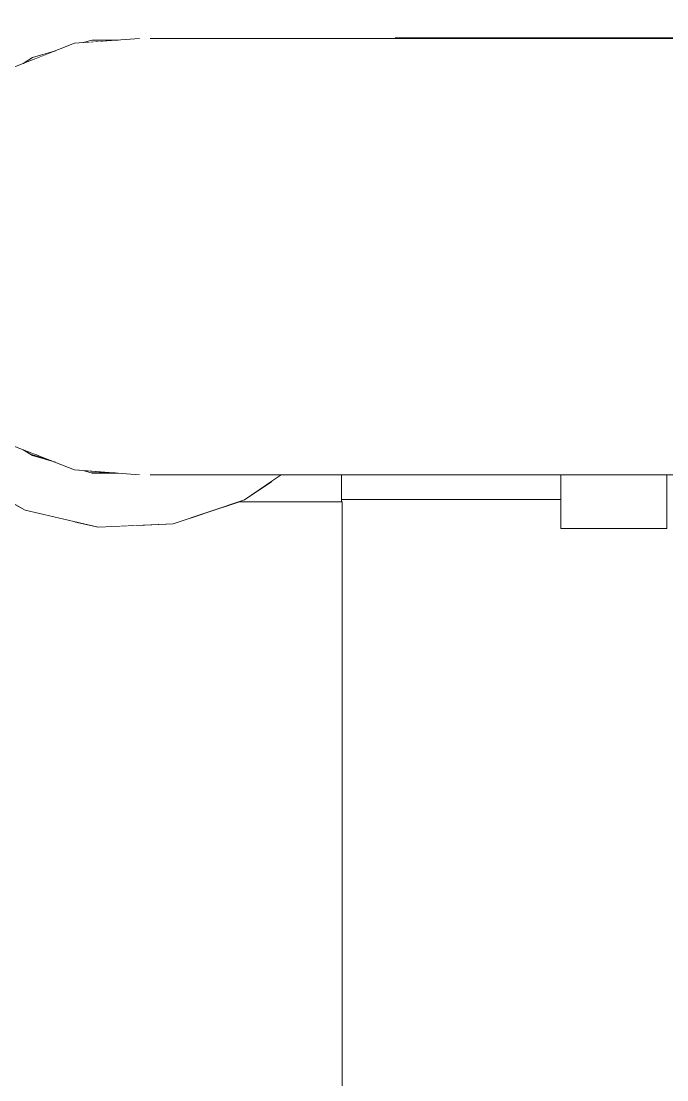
# Model space of a CAD drawing. Header units: millimetres. Extents: x -48147 to 1414029, y -496296 to 18123.
# Drawn here: x 1377541.9 to 1377590.6, y -490298.8 to -490219 of the extents above; entities that cross this region are included whole.
import ezdxf

# ---------------------------------------------------------------- set-up
doc = ezdxf.new("R2010")
doc.units = ezdxf.units.MM
doc.header["$MEASUREMENT"] = 0
doc.linetypes.add('Wipeout_Contour', pattern=[1000, 0, -1000])
doc.layers.add('New_A-35-M_FFE_Sanitary', color=7, linetype='Continuous')
doc.layers.add('New_A-35-M_FFE_Sanitary_Pen_No__64', color=7, linetype='Continuous', lineweight=20, true_color=0x606060)

# ---------------------------------------------------------------- blocks, each defined once
blk = doc.blocks.new('Section Elem_193_2', base_point=(1372878.996, -490836.732))
at = {"color": 254, "linetype": 'Wipeout_Contour', "lineweight": 0, "ltscale": 4386522.93181996}
blk.add_wipeout([(1377546.558, -490220.597), (1377549.185, -490220.4), (1377547.229, -490220.4)], dxfattribs=at).dxf.layer = 'New_A-35-M_FFE_Sanitary'
at = {"color": 254, "linetype": 'Wipeout_Contour', "lineweight": 0, "ltscale": 7311051.366038969}
blk.add_wipeout([(1377590.577, -490220.232), (1377582.577, -490220.232), (1377582.577, -490220.279), (1377582.646, -490220.279), (1377590.577, -490220.279)], dxfattribs=at).dxf.layer = 'New_A-35-M_FFE_Sanitary'
at = {"color": 254, "linetype": 'Wipeout_Contour', "lineweight": 0, "ltscale": 4386511.37006746}
blk.add_wipeout([(1377542.036, -490222.165), (1377544.46, -490221.213), (1377542.723, -490221.723)], dxfattribs=at).dxf.layer = 'New_A-35-M_FFE_Sanitary'
at = {"color": 254, "linetype": 'Wipeout_Contour', "lineweight": 0, "ltscale": 5848723.713226589}
blk.add_wipeout([(1377544.184, -490252.143), (1377542.576, -490251.647), (1377542.723, -490251.741), (1377544.46, -490252.252)], dxfattribs=at).dxf.layer = 'New_A-35-M_FFE_Sanitary'
at = {"color": 254, "linetype": 'Wipeout_Contour', "lineweight": 0, "ltscale": 5848740.176358109}
blk.add_wipeout([(1377547.749, -490252.957), (1377546.559, -490252.868), (1377547.173, -490253.048), (1377548.354, -490253.048)], dxfattribs=at).dxf.layer = 'New_A-35-M_FFE_Sanitary'
at = {"color": 254, "linetype": 'Wipeout_Contour', "lineweight": 0, "ltscale": 5848810.959664822}
blk.add_wipeout([(1377565.663, -490253.186), (1377565.663, -490255.232), (1377566.031, -490255.232), (1377566.031, -490253.186)], dxfattribs=at).dxf.layer = 'New_A-35-M_FFE_Sanitary'
at = {"color": 254, "linetype": 'Wipeout_Contour', "lineweight": 0, "ltscale": 5848892.665661755}
blk.add_wipeout([(1377590.577, -490257.232), (1377590.577, -490256.534), (1377582.577, -490256.534), (1377582.577, -490257.232)], dxfattribs=at).dxf.layer = 'New_A-35-M_FFE_Sanitary'
at = {"color": 254, "linetype": 'Wipeout_Contour', "lineweight": 0, "ltscale": 5848701.380037287}
blk.add_wipeout([(1377550.81, -490220.279), (1377545.905, -490220.646), (1377546.802, -490220.646), (1377551.614, -490220.279)], dxfattribs=at).dxf.layer = 'New_A-35-M_FFE_Sanitary'
at = {"color": 254, "linetype": 'Wipeout_Contour', "lineweight": 0, "ltscale": 5848804.917723547}
blk.add_wipeout([(1377582.577, -490220.232), (1377570.077, -490220.232), (1377570.077, -490220.279), (1377582.577, -490220.279)], dxfattribs=at).dxf.layer = 'New_A-35-M_FFE_Sanitary'
at = {"color": 254, "linetype": 'Wipeout_Contour', "lineweight": 0, "ltscale": 5848720.78207627}
blk.add_wipeout([(1377543.048, -490251.697), (1377542.036, -490251.3), (1377542.576, -490251.647), (1377543.599, -490251.963)], dxfattribs=at).dxf.layer = 'New_A-35-M_FFE_Sanitary'
at = {"color": 254, "linetype": 'Wipeout_Contour', "lineweight": 0, "ltscale": 5848742.753953214}
blk.add_wipeout([(1377548.966, -490253.048), (1377547.173, -490253.048), (1377547.229, -490253.064), (1377549.184, -490253.064)], dxfattribs=at).dxf.layer = 'New_A-35-M_FFE_Sanitary'
at = {"color": 254, "linetype": 'Wipeout_Contour', "lineweight": 0, "ltscale": 5848806.881347118}
blk.add_wipeout([(1377563.866, -490255.232), (1377565.663, -490255.232), (1377565.663, -490253.186), (1377563.866, -490253.186)], dxfattribs=at).dxf.layer = 'New_A-35-M_FFE_Sanitary'
at = {"color": 254, "linetype": 'Wipeout_Contour', "lineweight": 0, "ltscale": 5848890.823974883}
blk.add_wipeout([(1377590.577, -490256.534), (1377590.577, -490254.486), (1377582.577, -490254.486), (1377582.577, -490256.534)], dxfattribs=at).dxf.layer = 'New_A-35-M_FFE_Sanitary'
at = {"color": 254, "linetype": 'Wipeout_Contour', "lineweight": 0, "ltscale": 5848685.132289144}
blk.add_wipeout([(1377545.905, -490220.646), (1377541.327, -490222.443), (1377542.31, -490222.443), (1377546.802, -490220.646)], dxfattribs=at).dxf.layer = 'New_A-35-M_FFE_Sanitary'
at = {"color": 254, "linetype": 'Wipeout_Contour', "lineweight": 0, "ltscale": 5848706.886734657}
blk.add_wipeout([(1377537.482, -490247.955), (1377541.327, -490251.022), (1377542.31, -490251.022), (1377538.538, -490247.955)], dxfattribs=at).dxf.layer = 'New_A-35-M_FFE_Sanitary'
at = {"color": 254, "linetype": 'Wipeout_Contour', "lineweight": 0, "ltscale": 4386543.129445506}
blk.add_wipeout([(1377543.048, -490251.697), (1377543.599, -490251.963), (1377544.184, -490252.143)], dxfattribs=at).dxf.layer = 'New_A-35-M_FFE_Sanitary'
at = {"color": 254, "linetype": 'Wipeout_Contour', "lineweight": 0, "ltscale": 4386557.757159265}
blk.add_wipeout([(1377548.966, -490253.048), (1377547.749, -490252.957), (1377548.354, -490253.048)], dxfattribs=at).dxf.layer = 'New_A-35-M_FFE_Sanitary'
at = {"color": 254, "linetype": 'Wipeout_Contour', "lineweight": 0, "ltscale": 8773195.53035924}
blk.add_wipeout([(1377560.8, -490253.655), (1377560.8, -490255.232), (1377563.866, -490255.232), (1377563.866, -490253.186), (1377562.775, -490253.186), (1377561.484, -490253.186)], dxfattribs=at).dxf.layer = 'New_A-35-M_FFE_Sanitary'
at = {"color": 254, "linetype": 'Wipeout_Contour', "lineweight": 0, "ltscale": 7311107.098090917}
blk.add_wipeout([(1377582.646, -490253.186), (1377582.577, -490253.186), (1377582.577, -490254.486), (1377590.577, -490254.486), (1377590.577, -490253.186)], dxfattribs=at).dxf.layer = 'New_A-35-M_FFE_Sanitary'
at = {"color": 254, "linetype": 'Wipeout_Contour', "lineweight": 0, "ltscale": 5848819.934379448}
blk.add_wipeout([(1377566.077, -490255.232), (1377565.344, -490255.232), (1377565.344, -490267.681), (1377566.077, -490267.045)], dxfattribs=at).dxf.layer = 'New_A-35-M_FFE_Sanitary'
at = {"color": 254, "linetype": 'Wipeout_Contour', "lineweight": 0, "ltscale": 5848707.71949454}
blk.add_wipeout([(1377551.614, -490220.279), (1377546.802, -490220.646), (1377549.516, -490220.646), (1377553.963, -490220.279)], dxfattribs=at).dxf.layer = 'New_A-35-M_FFE_Sanitary'
at = {"color": 254, "linetype": 'Wipeout_Contour', "lineweight": 0, "ltscale": 5848672.671755763}
blk.add_wipeout([(1377541.327, -490222.443), (1377537.482, -490225.51), (1377538.538, -490225.51), (1377542.31, -490222.443)], dxfattribs=at).dxf.layer = 'New_A-35-M_FFE_Sanitary'
at = {"color": 254, "linetype": 'Wipeout_Contour', "lineweight": 0, "ltscale": 5848725.869638139}
blk.add_wipeout([(1377541.327, -490251.022), (1377545.905, -490252.819), (1377546.802, -490252.819), (1377542.31, -490251.022)], dxfattribs=at).dxf.layer = 'New_A-35-M_FFE_Sanitary'
at = {"color": 254, "linetype": 'Wipeout_Contour', "lineweight": 0, "ltscale": 5848788.52199138}
blk.add_wipeout([(1377558.715, -490255.083), (1377558.27, -490255.232), (1377560.8, -490255.232), (1377560.8, -490253.655)], dxfattribs=at).dxf.layer = 'New_A-35-M_FFE_Sanitary'
at = {"color": 254, "linetype": 'Wipeout_Contour', "lineweight": 0, "ltscale": 5848842.953781241}
blk.add_wipeout([(1377582.577, -490253.561), (1377566.031, -490253.561), (1377566.031, -490255.044), (1377582.577, -490255.044)], dxfattribs=at).dxf.layer = 'New_A-35-M_FFE_Sanitary'
at = {"color": 254, "linetype": 'Wipeout_Contour', "lineweight": 0, "ltscale": 5848814.942048245}
blk.add_wipeout([(1377565.344, -490255.232), (1377563.21, -490255.232), (1377563.21, -490268.261), (1377565.344, -490267.681)], dxfattribs=at).dxf.layer = 'New_A-35-M_FFE_Sanitary'
at = {"color": 254, "linetype": 'Wipeout_Contour', "lineweight": 0, "ltscale": 5848692.308637748}
blk.add_wipeout([(1377546.802, -490220.646), (1377542.31, -490222.443), (1377545.365, -490222.443), (1377549.516, -490220.646)], dxfattribs=at).dxf.layer = 'New_A-35-M_FFE_Sanitary'
at = {"color": 254, "linetype": 'Wipeout_Contour', "lineweight": 0, "ltscale": 5848714.808067577}
blk.add_wipeout([(1377541.878, -490247.955), (1377538.538, -490247.955), (1377542.31, -490251.022), (1377545.365, -490251.022)], dxfattribs=at).dxf.layer = 'New_A-35-M_FFE_Sanitary'
at = {"color": 254, "linetype": 'Wipeout_Contour', "lineweight": 0, "ltscale": 5848745.020024997}
blk.add_wipeout([(1377545.905, -490252.819), (1377550.81, -490253.186), (1377551.614, -490253.186), (1377546.802, -490252.819)], dxfattribs=at).dxf.layer = 'New_A-35-M_FFE_Sanitary'
at = {"color": 254, "linetype": 'Wipeout_Contour', "lineweight": 0, "ltscale": 5848841.707983064}
blk.add_wipeout([(1377566.031, -490253.561), (1377582.577, -490253.561), (1377582.577, -490253.186), (1377566.031, -490253.186)], dxfattribs=at).dxf.layer = 'New_A-35-M_FFE_Sanitary'
at = {"color": 254, "linetype": 'Wipeout_Contour', "lineweight": 0, "ltscale": 5848804.973339936}
blk.add_wipeout([(1377563.21, -490255.232), (1377559.865, -490255.232), (1377559.865, -490268.732), (1377563.21, -490268.261)], dxfattribs=at).dxf.layer = 'New_A-35-M_FFE_Sanitary'
at = {"color": 254, "linetype": 'Wipeout_Contour', "lineweight": 0, "ltscale": 5848836.065386334}
blk.add_wipeout([(1377566.077, -490267.045), (1377565.344, -490267.681), (1377565.344, -490279.917), (1377566.077, -490278.656)], dxfattribs=at).dxf.layer = 'New_A-35-M_FFE_Sanitary'
at = {"color": 254, "linetype": 'Wipeout_Contour', "lineweight": 0, "ltscale": 5848720.153400711}
blk.add_wipeout([(1377553.963, -490220.279), (1377549.516, -490220.646), (1377553.888, -490220.646), (1377557.747, -490220.279)], dxfattribs=at).dxf.layer = 'New_A-35-M_FFE_Sanitary'
at = {"color": 254, "linetype": 'Wipeout_Contour', "lineweight": 0, "ltscale": 5848680.593134897}
blk.add_wipeout([(1377542.31, -490222.443), (1377538.538, -490225.51), (1377541.878, -490225.51), (1377545.365, -490222.443)], dxfattribs=at).dxf.layer = 'New_A-35-M_FFE_Sanitary'
at = {"color": 254, "linetype": 'Wipeout_Contour', "lineweight": 0, "ltscale": 5848733.045936827}
blk.add_wipeout([(1377542.31, -490251.022), (1377546.802, -490252.819), (1377549.516, -490252.819), (1377545.365, -490251.022)], dxfattribs=at).dxf.layer = 'New_A-35-M_FFE_Sanitary'
at = {"color": 254, "linetype": 'Wipeout_Contour', "lineweight": 0, "ltscale": 7310986.893243869}
blk.add_wipeout([(1377555.605, -490269.054), (1377559.865, -490268.732), (1377559.865, -490255.232), (1377558.27, -490255.232), (1377555.605, -490256.125)], dxfattribs=at).dxf.layer = 'New_A-35-M_FFE_Sanitary'
at = {"color": 254, "linetype": 'Wipeout_Contour', "lineweight": 0, "ltscale": 5848831.88122154}
blk.add_wipeout([(1377565.344, -490267.681), (1377563.21, -490268.261), (1377563.21, -490281.066), (1377565.344, -490279.917)], dxfattribs=at).dxf.layer = 'New_A-35-M_FFE_Sanitary'
at = {"color": 254, "linetype": 'Wipeout_Contour', "lineweight": 0, "ltscale": 5848706.481770121}
blk.add_wipeout([(1377549.516, -490220.646), (1377545.365, -490222.443), (1377550.286, -490222.443), (1377553.888, -490220.646)], dxfattribs=at).dxf.layer = 'New_A-35-M_FFE_Sanitary'
at = {"color": 254, "linetype": 'Wipeout_Contour', "lineweight": 0, "ltscale": 5848751.359434898}
blk.add_wipeout([(1377546.802, -490252.819), (1377551.614, -490253.186), (1377553.963, -490253.186), (1377549.516, -490252.819)], dxfattribs=at).dxf.layer = 'New_A-35-M_FFE_Sanitary'
at = {"color": 254, "linetype": 'Wipeout_Contour', "lineweight": 0, "ltscale": 7310966.60987122}
blk.add_wipeout([(1377550.81, -490269.197), (1377555.605, -490269.054), (1377555.605, -490256.125), (1377553.344, -490256.883), (1377550.81, -490257)], dxfattribs=at).dxf.layer = 'New_A-35-M_FFE_Sanitary'
at = {"color": 254, "linetype": 'Wipeout_Contour', "lineweight": 0, "ltscale": 5848822.611245932}
blk.add_wipeout([(1377563.21, -490268.261), (1377559.865, -490268.732), (1377559.865, -490282.001), (1377563.21, -490281.066)], dxfattribs=at).dxf.layer = 'New_A-35-M_FFE_Sanitary'
at = {"color": 254, "linetype": 'Wipeout_Contour', "lineweight": 0, "ltscale": 5848851.781511597}
blk.add_wipeout([(1377566.077, -490278.656), (1377565.344, -490279.917), (1377565.344, -490291.73), (1377566.077, -490289.865)], dxfattribs=at).dxf.layer = 'New_A-35-M_FFE_Sanitary'
at = {"color": 254, "linetype": 'Wipeout_Contour', "lineweight": 0, "ltscale": 5848738.033070646}
blk.add_wipeout([(1377557.747, -490220.279), (1377553.888, -490220.646), (1377559.698, -490220.646), (1377562.775, -490220.279)], dxfattribs=at).dxf.layer = 'New_A-35-M_FFE_Sanitary'
at = {"color": 254, "linetype": 'Wipeout_Contour', "lineweight": 0, "ltscale": 5848696.312359408}
blk.add_wipeout([(1377545.365, -490222.443), (1377541.878, -490225.51), (1377547.26, -490225.51), (1377550.286, -490222.443)], dxfattribs=at).dxf.layer = 'New_A-35-M_FFE_Sanitary'
at = {"color": 254, "linetype": 'Wipeout_Contour', "lineweight": 0, "ltscale": 7310943.45862844}
blk.add_wipeout([(1377545.905, -490269.149), (1377550.81, -490269.197), (1377550.81, -490257), (1377547.685, -490257.145), (1377545.905, -490256.726)], dxfattribs=at).dxf.layer = 'New_A-35-M_FFE_Sanitary'
at = {"color": 254, "linetype": 'Wipeout_Contour', "lineweight": 0, "ltscale": 5848809.079187693}
blk.add_wipeout([(1377559.865, -490268.732), (1377555.605, -490269.054), (1377555.605, -490282.639), (1377559.865, -490282.001)], dxfattribs=at).dxf.layer = 'New_A-35-M_FFE_Sanitary'
at = {"color": 254, "linetype": 'Wipeout_Contour', "lineweight": 0, "ltscale": 5848848.384758371}
blk.add_wipeout([(1377565.344, -490279.917), (1377563.21, -490281.066), (1377563.21, -490293.43), (1377565.344, -490291.73)], dxfattribs=at).dxf.layer = 'New_A-35-M_FFE_Sanitary'
at = {"color": 254, "linetype": 'Wipeout_Contour', "lineweight": 0, "ltscale": 5848726.85935973}
blk.add_wipeout([(1377553.888, -490220.646), (1377550.286, -490222.443), (1377556.825, -490222.443), (1377559.698, -490220.646)], dxfattribs=at).dxf.layer = 'New_A-35-M_FFE_Sanitary'
at = {"color": 254, "linetype": 'Wipeout_Contour', "lineweight": 0, "ltscale": 5848690.550215133}
blk.add_wipeout([(1377541.878, -490225.51), (1377539.366, -490229.573), (1377545.08, -490229.573), (1377547.26, -490225.51)], dxfattribs=at).dxf.layer = 'New_A-35-M_FFE_Sanitary'
at = {"color": 254, "linetype": 'Wipeout_Contour', "lineweight": 0, "ltscale": 7310919.511143163}
blk.add_wipeout([(1377541.327, -490255.378), (1377541.327, -490268.914), (1377545.905, -490269.149), (1377545.905, -490256.726), (1377542.171, -490255.848)], dxfattribs=at).dxf.layer = 'New_A-35-M_FFE_Sanitary'
at = {"color": 254, "linetype": 'Wipeout_Contour', "lineweight": 0, "ltscale": 5848792.487563394}
blk.add_wipeout([(1377555.605, -490269.054), (1377550.81, -490269.197), (1377550.81, -490282.923), (1377555.605, -490282.639)], dxfattribs=at).dxf.layer = 'New_A-35-M_FFE_Sanitary'
at = {"color": 254, "linetype": 'Wipeout_Contour', "lineweight": 0, "ltscale": 5848839.795571475}
blk.add_wipeout([(1377563.21, -490281.066), (1377559.865, -490282.001), (1377559.865, -490294.813), (1377563.21, -490293.43)], dxfattribs=at).dxf.layer = 'New_A-35-M_FFE_Sanitary'
at = {"color": 254, "linetype": 'Wipeout_Contour', "lineweight": 0, "ltscale": 5848866.813856412}
blk.add_wipeout([(1377566.077, -490289.865), (1377565.344, -490291.73), (1377565.344, -490302.919), (1377566.077, -490300.482)], dxfattribs=at).dxf.layer = 'New_A-35-M_FFE_Sanitary'
at = {"color": 254, "linetype": 'Wipeout_Contour', "lineweight": 0, "ltscale": 5848760.45890607}
blk.add_wipeout([(1377562.775, -490220.279), (1377559.698, -490220.646), (1377566.656, -490220.646), (1377568.797, -490220.279)], dxfattribs=at).dxf.layer = 'New_A-35-M_FFE_Sanitary'
at = {"color": 254, "linetype": 'Wipeout_Contour', "lineweight": 0, "ltscale": 5848718.909656337}
blk.add_wipeout([(1377550.286, -490222.443), (1377547.26, -490225.51), (1377554.413, -490225.51), (1377556.825, -490222.443)], dxfattribs=at).dxf.layer = 'New_A-35-M_FFE_Sanitary'
at = {"color": 254, "linetype": 'Wipeout_Contour', "lineweight": 0, "ltscale": 5848689.709741351}
blk.add_wipeout([(1377539.366, -490229.573), (1377538.052, -490234.273), (1377543.94, -490234.273), (1377545.08, -490229.573)], dxfattribs=at).dxf.layer = 'New_A-35-M_FFE_Sanitary'
at = {"color": 254, "linetype": 'Wipeout_Contour', "lineweight": 0, "ltscale": 5848774.308483022}
blk.add_wipeout([(1377550.81, -490269.197), (1377545.905, -490269.149), (1377545.905, -490282.828), (1377550.81, -490282.923)], dxfattribs=at).dxf.layer = 'New_A-35-M_FFE_Sanitary'
at = {"color": 254, "linetype": 'Wipeout_Contour', "lineweight": 0, "ltscale": 5848826.777226248}
blk.add_wipeout([(1377559.865, -490282.001), (1377555.605, -490282.639), (1377555.605, -490295.756), (1377559.865, -490294.813)], dxfattribs=at).dxf.layer = 'New_A-35-M_FFE_Sanitary'
at = {"color": 254, "linetype": 'Wipeout_Contour', "lineweight": 0, "ltscale": 5848864.170273125}
blk.add_wipeout([(1377565.344, -490291.73), (1377563.21, -490293.43), (1377563.21, -490305.14), (1377565.344, -490302.919)], dxfattribs=at).dxf.layer = 'New_A-35-M_FFE_Sanitary'
at = {"color": 254, "linetype": 'Wipeout_Contour', "lineweight": 0, "ltscale": 5848752.416838818}
blk.add_wipeout([(1377559.698, -490220.646), (1377556.825, -490222.443), (1377564.657, -490222.443), (1377566.656, -490220.646)], dxfattribs=at).dxf.layer = 'New_A-35-M_FFE_Sanitary'
at = {"color": 254, "linetype": 'Wipeout_Contour', "lineweight": 0, "ltscale": 5848714.891740549}
blk.add_wipeout([(1377547.26, -490225.51), (1377545.08, -490229.573), (1377552.674, -490229.573), (1377554.413, -490225.51)], dxfattribs=at).dxf.layer = 'New_A-35-M_FFE_Sanitary'
at = {"color": 254, "linetype": 'Wipeout_Contour', "lineweight": 0, "ltscale": 5848693.869702093}
blk.add_wipeout([(1377538.052, -490234.273), (1377538.052, -490239.192), (1377543.94, -490239.192), (1377543.94, -490234.273)], dxfattribs=at).dxf.layer = 'New_A-35-M_FFE_Sanitary'
at = {"color": 254, "linetype": 'Wipeout_Contour', "lineweight": 0, "ltscale": 5848756.152735883}
blk.add_wipeout([(1377545.905, -490269.149), (1377541.327, -490268.914), (1377541.327, -490282.362), (1377545.905, -490282.828)], dxfattribs=at).dxf.layer = 'New_A-35-M_FFE_Sanitary'
at = {"color": 254, "linetype": 'Wipeout_Contour', "lineweight": 0, "ltscale": 5848810.486626727}
blk.add_wipeout([(1377555.605, -490282.639), (1377550.81, -490282.923), (1377550.81, -490296.175), (1377555.605, -490295.756)], dxfattribs=at).dxf.layer = 'New_A-35-M_FFE_Sanitary'
at = {"color": 254, "linetype": 'Wipeout_Contour', "lineweight": 0, "ltscale": 5848856.232267069}
blk.add_wipeout([(1377563.21, -490293.43), (1377559.865, -490294.813), (1377559.865, -490306.946), (1377563.21, -490305.14)], dxfattribs=at).dxf.layer = 'New_A-35-M_FFE_Sanitary'
at = {"color": 254, "linetype": 'Wipeout_Contour', "lineweight": 0, "ltscale": 5848786.304147057}
blk.add_wipeout([(1377568.797, -490220.279), (1377566.656, -490220.646), (1377574.412, -490220.646), (1377575.51, -490220.279)], dxfattribs=at).dxf.layer = 'New_A-35-M_FFE_Sanitary'
at = {"color": 254, "linetype": 'Wipeout_Contour', "lineweight": 0, "ltscale": 5848747.249550204}
blk.add_wipeout([(1377556.825, -490222.443), (1377554.413, -490225.51), (1377562.978, -490225.51), (1377564.657, -490222.443)], dxfattribs=at).dxf.layer = 'New_A-35-M_FFE_Sanitary'
at = {"color": 254, "linetype": 'Wipeout_Contour', "lineweight": 0, "ltscale": 5848715.164804389}
blk.add_wipeout([(1377545.08, -490229.573), (1377543.94, -490234.273), (1377551.765, -490234.273), (1377552.674, -490229.573)], dxfattribs=at).dxf.layer = 'New_A-35-M_FFE_Sanitary'
at = {"color": 254, "linetype": 'Wipeout_Contour', "lineweight": 0, "ltscale": 5848702.608979606}
blk.add_wipeout([(1377538.052, -490239.192), (1377539.366, -490243.891), (1377545.08, -490243.891), (1377543.94, -490239.192)], dxfattribs=at).dxf.layer = 'New_A-35-M_FFE_Sanitary'
at = {"color": 254, "linetype": 'Wipeout_Contour', "lineweight": 0, "ltscale": 5848792.369163678}
blk.add_wipeout([(1377550.81, -490282.923), (1377545.905, -490282.828), (1377545.905, -490296.034), (1377550.81, -490296.175)], dxfattribs=at).dxf.layer = 'New_A-35-M_FFE_Sanitary'
at = {"color": 254, "linetype": 'Wipeout_Contour', "lineweight": 0, "ltscale": 5848843.705287151}
blk.add_wipeout([(1377559.865, -490294.813), (1377555.605, -490295.756), (1377555.605, -490308.179), (1377559.865, -490306.946)], dxfattribs=at).dxf.layer = 'New_A-35-M_FFE_Sanitary'
at = {"color": 254, "linetype": 'Wipeout_Contour', "lineweight": 0, "ltscale": 5848781.870853331}
blk.add_wipeout([(1377566.656, -490220.646), (1377564.657, -490222.443), (1377573.386, -490222.443), (1377574.412, -490220.646)], dxfattribs=at).dxf.layer = 'New_A-35-M_FFE_Sanitary'
at = {"color": 254, "linetype": 'Wipeout_Contour', "lineweight": 0, "ltscale": 5848745.417468054}
blk.add_wipeout([(1377554.413, -490225.51), (1377552.674, -490229.573), (1377561.768, -490229.573), (1377562.978, -490225.51)], dxfattribs=at).dxf.layer = 'New_A-35-M_FFE_Sanitary'
at = {"color": 254, "linetype": 'Wipeout_Contour', "lineweight": 0, "ltscale": 5848719.707735382}
blk.add_wipeout([(1377543.94, -490234.273), (1377543.94, -490239.192), (1377551.765, -490239.192), (1377551.765, -490234.273)], dxfattribs=at).dxf.layer = 'New_A-35-M_FFE_Sanitary'
at = {"color": 254, "linetype": 'Wipeout_Contour', "lineweight": 0, "ltscale": 5848715.202510033}
blk.add_wipeout([(1377539.366, -490243.891), (1377541.878, -490247.955), (1377547.26, -490247.955), (1377545.08, -490243.891)], dxfattribs=at).dxf.layer = 'New_A-35-M_FFE_Sanitary'
at = {"color": 254, "linetype": 'Wipeout_Contour', "lineweight": 0, "ltscale": 5848774.0301592}
blk.add_wipeout([(1377545.905, -490282.828), (1377541.327, -490282.362), (1377541.327, -490295.345), (1377545.905, -490296.034)], dxfattribs=at).dxf.layer = 'New_A-35-M_FFE_Sanitary'
at = {"color": 254, "linetype": 'Wipeout_Contour', "lineweight": 0, "ltscale": 5848827.702611306}
blk.add_wipeout([(1377555.605, -490295.756), (1377550.81, -490296.175), (1377550.81, -490308.727), (1377555.605, -490308.179)], dxfattribs=at).dxf.layer = 'New_A-35-M_FFE_Sanitary'
at = {"color": 254, "linetype": 'Wipeout_Contour', "lineweight": 0, "ltscale": 5848814.174101023}
blk.add_wipeout([(1377575.51, -490220.279), (1377574.412, -490220.646), (1377582.371, -490220.646), (1377582.646, -490220.279)], dxfattribs=at).dxf.layer = 'New_A-35-M_FFE_Sanitary'
at = {"color": 254, "linetype": 'Wipeout_Contour', "lineweight": 0, "ltscale": 5848779.909632064}
blk.add_wipeout([(1377564.657, -490222.443), (1377562.978, -490225.51), (1377572.525, -490225.51), (1377573.386, -490222.443)], dxfattribs=at).dxf.layer = 'New_A-35-M_FFE_Sanitary'
at = {"color": 254, "linetype": 'Wipeout_Contour', "lineweight": 0, "ltscale": 5848747.085355913}
blk.add_wipeout([(1377552.674, -490229.573), (1377551.765, -490234.273), (1377561.135, -490234.273), (1377561.768, -490229.573)], dxfattribs=at).dxf.layer = 'New_A-35-M_FFE_Sanitary'
at = {"color": 254, "linetype": 'Wipeout_Contour', "lineweight": 0, "ltscale": 5848728.063986889}
blk.add_wipeout([(1377543.94, -490239.192), (1377545.08, -490243.891), (1377552.674, -490243.891), (1377551.765, -490239.192)], dxfattribs=at).dxf.layer = 'New_A-35-M_FFE_Sanitary'
at = {"color": 254, "linetype": 'Wipeout_Contour', "lineweight": 0, "ltscale": 5848730.527200565}
blk.add_wipeout([(1377541.878, -490247.955), (1377545.365, -490251.022), (1377550.286, -490251.022), (1377547.26, -490247.955)], dxfattribs=at).dxf.layer = 'New_A-35-M_FFE_Sanitary'
at = {"color": 254, "linetype": 'Wipeout_Contour', "lineweight": 0, "ltscale": 5848809.644082608}
blk.add_wipeout([(1377550.81, -490296.175), (1377545.905, -490296.034), (1377545.905, -490308.543), (1377550.81, -490308.727)], dxfattribs=at).dxf.layer = 'New_A-35-M_FFE_Sanitary'
at = {"color": 254, "linetype": 'Wipeout_Contour', "lineweight": 0, "ltscale": 5848813.136644439}
blk.add_wipeout([(1377574.412, -490220.646), (1377573.386, -490222.443), (1377582.114, -490222.443), (1377582.371, -490220.646)], dxfattribs=at).dxf.layer = 'New_A-35-M_FFE_Sanitary'
at = {"color": 254, "linetype": 'Wipeout_Contour', "lineweight": 0, "ltscale": 5848780.595879874}
blk.add_wipeout([(1377562.978, -490225.51), (1377561.768, -490229.573), (1377571.905, -490229.573), (1377572.525, -490225.51)], dxfattribs=at).dxf.layer = 'New_A-35-M_FFE_Sanitary'
at = {"color": 254, "linetype": 'Wipeout_Contour', "lineweight": 0, "ltscale": 5848752.107625324}
blk.add_wipeout([(1377551.765, -490234.273), (1377551.765, -490239.192), (1377561.135, -490239.192), (1377561.135, -490234.273)], dxfattribs=at).dxf.layer = 'New_A-35-M_FFE_Sanitary'
at = {"color": 254, "linetype": 'Wipeout_Contour', "lineweight": 0, "ltscale": 5848739.543933492}
blk.add_wipeout([(1377545.08, -490243.891), (1377547.26, -490247.955), (1377554.413, -490247.955), (1377552.674, -490243.891)], dxfattribs=at).dxf.layer = 'New_A-35-M_FFE_Sanitary'
at = {"color": 254, "linetype": 'Wipeout_Contour', "lineweight": 0, "ltscale": 5848747.218970763}
blk.add_wipeout([(1377545.365, -490251.022), (1377549.516, -490252.819), (1377553.888, -490252.819), (1377550.286, -490251.022)], dxfattribs=at).dxf.layer = 'New_A-35-M_FFE_Sanitary'
at = {"color": 254, "linetype": 'Wipeout_Contour', "lineweight": 0, "ltscale": 5848791.129798615}
blk.add_wipeout([(1377545.905, -490296.034), (1377541.327, -490295.345), (1377541.327, -490307.642), (1377545.905, -490308.543)], dxfattribs=at).dxf.layer = 'New_A-35-M_FFE_Sanitary'
at = {"color": 254, "linetype": 'Wipeout_Contour', "lineweight": 0, "ltscale": 5849552.311878686}
blk.add_wipeout([(1377582.646, -490220.279), (1377582.371, -490220.646), (1377966.783, -490220.646), (1377966.508, -490220.279)], dxfattribs=at).dxf.layer = 'New_A-35-M_FFE_Sanitary'
at = {"color": 254, "linetype": 'Wipeout_Contour', "lineweight": 0, "ltscale": 5848814.192039586}
blk.add_wipeout([(1377573.386, -490222.443), (1377572.525, -490225.51), (1377581.898, -490225.51), (1377582.114, -490222.443)], dxfattribs=at).dxf.layer = 'New_A-35-M_FFE_Sanitary'
at = {"color": 254, "linetype": 'Wipeout_Contour', "lineweight": 0, "ltscale": 5848783.870454379}
blk.add_wipeout([(1377561.768, -490229.573), (1377561.135, -490234.273), (1377571.58, -490234.273), (1377571.905, -490229.573)], dxfattribs=at).dxf.layer = 'New_A-35-M_FFE_Sanitary'
at = {"color": 254, "linetype": 'Wipeout_Contour', "lineweight": 0, "ltscale": 5848759.984468512}
blk.add_wipeout([(1377551.765, -490239.192), (1377552.674, -490243.891), (1377561.768, -490243.891), (1377561.135, -490239.192)], dxfattribs=at).dxf.layer = 'New_A-35-M_FFE_Sanitary'
at = {"color": 254, "linetype": 'Wipeout_Contour', "lineweight": 0, "ltscale": 5848753.124365969}
blk.add_wipeout([(1377547.26, -490247.955), (1377550.286, -490251.022), (1377556.825, -490251.022), (1377554.413, -490247.955)], dxfattribs=at).dxf.layer = 'New_A-35-M_FFE_Sanitary'
at = {"color": 254, "linetype": 'Wipeout_Contour', "lineweight": 0, "ltscale": 5848763.793248309}
blk.add_wipeout([(1377549.516, -490252.819), (1377553.963, -490253.186), (1377557.747, -490253.186), (1377553.888, -490252.819)], dxfattribs=at).dxf.layer = 'New_A-35-M_FFE_Sanitary'
at = {"color": 254, "linetype": 'Wipeout_Contour', "lineweight": 0, "ltscale": 39479532.74320099}
blk.add_wipeout([(1377508.577, -490264.956), (1377508.577, -490384.732), (1377590.577, -490384.732), (1377590.577, -490257.232), (1377582.577, -490257.232), (1377582.577, -490256.534), (1377582.577, -490255.044), (1377566.031, -490255.044), (1377566.031, -490255.232), (1377566.077, -490255.232), (1377566.077, -490345.732), (1377565.344, -490350.606), (1377563.21, -490355.047), (1377559.865, -490358.66), (1377555.605, -490361.125), (1377550.81, -490362.222), (1377545.905, -490361.853), (1377541.327, -490360.052), (1377537.482, -490356.979), (1377534.711, -490352.907), (1377533.261, -490348.197), (1377533.261, -490255.232), (1377533.123, -490255.232), (1377533.123, -490255.044), (1377516.577, -490255.044), (1377516.577, -490257.232), (1377508.706, -490257.232)], dxfattribs=at).dxf.layer = 'New_A-35-M_FFE_Sanitary'
at = {"layer": 'New_A-35-M_FFE_Sanitary_Pen_No__64', "linetype": 'Continuous'}
for p, q in [((1377566.077, -490267.045), (1377566.077, -490278.656)), ((1377566.077, -490278.656), (1377566.077, -490289.865)), ((1377566.077, -490289.865), (1377566.077, -490300.482))]:
    blk.add_line(p, q, dxfattribs=at)
at = {"color": 254, "linetype": 'Wipeout_Contour', "lineweight": 0, "ltscale": 5849553.763014622}
blk.add_wipeout([(1377582.371, -490220.646), (1377582.114, -490222.443), (1377967.04, -490222.443), (1377966.783, -490220.646)], dxfattribs=at).dxf.layer = 'New_A-35-M_FFE_Sanitary'
at = {"color": 254, "linetype": 'Wipeout_Contour', "lineweight": 0, "ltscale": 5848817.246902456}
blk.add_wipeout([(1377572.525, -490225.51), (1377571.905, -490229.573), (1377581.742, -490229.573), (1377581.898, -490225.51)], dxfattribs=at).dxf.layer = 'New_A-35-M_FFE_Sanitary'
at = {"color": 254, "linetype": 'Wipeout_Contour', "lineweight": 0, "ltscale": 5848789.444717898}
blk.add_wipeout([(1377561.135, -490234.273), (1377561.135, -490239.192), (1377571.58, -490239.192), (1377571.58, -490234.273)], dxfattribs=at).dxf.layer = 'New_A-35-M_FFE_Sanitary'
at = {"color": 254, "linetype": 'Wipeout_Contour', "lineweight": 0, "ltscale": 5848770.069533156}
blk.add_wipeout([(1377552.674, -490243.891), (1377554.413, -490247.955), (1377562.978, -490247.955), (1377561.768, -490243.891)], dxfattribs=at).dxf.layer = 'New_A-35-M_FFE_Sanitary'
at = {"color": 254, "linetype": 'Wipeout_Contour', "lineweight": 0, "ltscale": 5848767.596418889}
blk.add_wipeout([(1377550.286, -490251.022), (1377553.888, -490252.819), (1377559.698, -490252.819), (1377556.825, -490251.022)], dxfattribs=at).dxf.layer = 'New_A-35-M_FFE_Sanitary'
at = {"color": 254, "linetype": 'Wipeout_Contour', "lineweight": 0, "ltscale": 5849557.023728564}
blk.add_wipeout([(1377582.114, -490222.443), (1377581.898, -490225.51), (1377967.256, -490225.51), (1377967.04, -490222.443)], dxfattribs=at).dxf.layer = 'New_A-35-M_FFE_Sanitary'
at = {"color": 254, "linetype": 'Wipeout_Contour', "lineweight": 0, "ltscale": 5848822.030859448}
blk.add_wipeout([(1377571.905, -490229.573), (1377571.58, -490234.273), (1377581.661, -490234.273), (1377581.742, -490229.573)], dxfattribs=at).dxf.layer = 'New_A-35-M_FFE_Sanitary'
at = {"color": 254, "linetype": 'Wipeout_Contour', "lineweight": 0, "ltscale": 5848796.769486431}
blk.add_wipeout([(1377561.135, -490239.192), (1377561.768, -490243.891), (1377571.905, -490243.891), (1377571.58, -490239.192)], dxfattribs=at).dxf.layer = 'New_A-35-M_FFE_Sanitary'
at = {"color": 254, "linetype": 'Wipeout_Contour', "lineweight": 0, "ltscale": 5848781.464094904}
blk.add_wipeout([(1377554.413, -490247.955), (1377556.825, -490251.022), (1377564.657, -490251.022), (1377562.978, -490247.955)], dxfattribs=at).dxf.layer = 'New_A-35-M_FFE_Sanitary'
at = {"color": 254, "linetype": 'Wipeout_Contour', "lineweight": 0, "ltscale": 5848781.672784895}
blk.add_wipeout([(1377553.888, -490252.819), (1377557.747, -490253.186), (1377562.775, -490253.186), (1377559.698, -490252.819)], dxfattribs=at).dxf.layer = 'New_A-35-M_FFE_Sanitary'
at = {"color": 254, "linetype": 'Wipeout_Contour', "lineweight": 0, "ltscale": 5849561.804199354}
blk.add_wipeout([(1377581.898, -490225.51), (1377581.742, -490229.573), (1377967.412, -490229.573), (1377967.256, -490225.51)], dxfattribs=at).dxf.layer = 'New_A-35-M_FFE_Sanitary'
at = {"color": 254, "linetype": 'Wipeout_Contour', "lineweight": 0, "ltscale": 5848828.120307553}
blk.add_wipeout([(1377571.58, -490234.273), (1377571.58, -490239.192), (1377581.661, -490239.192), (1377581.661, -490234.273)], dxfattribs=at).dxf.layer = 'New_A-35-M_FFE_Sanitary'
at = {"color": 254, "linetype": 'Wipeout_Contour', "lineweight": 0, "ltscale": 5848805.247797659}
blk.add_wipeout([(1377561.768, -490243.891), (1377562.978, -490247.955), (1377572.525, -490247.955), (1377571.905, -490243.891)], dxfattribs=at).dxf.layer = 'New_A-35-M_FFE_Sanitary'
at = {"color": 254, "linetype": 'Wipeout_Contour', "lineweight": 0, "ltscale": 5848793.153720549}
blk.add_wipeout([(1377556.825, -490251.022), (1377559.698, -490252.819), (1377566.656, -490252.819), (1377564.657, -490251.022)], dxfattribs=at).dxf.layer = 'New_A-35-M_FFE_Sanitary'
at = {"color": 254, "linetype": 'Wipeout_Contour', "lineweight": 0, "ltscale": 5849567.67978116}
blk.add_wipeout([(1377581.742, -490229.573), (1377581.661, -490234.273), (1377967.493, -490234.273), (1377967.412, -490229.573)], dxfattribs=at).dxf.layer = 'New_A-35-M_FFE_Sanitary'
at = {"color": 254, "linetype": 'Wipeout_Contour', "lineweight": 0, "ltscale": 5848834.929807892}
blk.add_wipeout([(1377571.58, -490239.192), (1377571.905, -490243.891), (1377581.742, -490243.891), (1377581.661, -490239.192)], dxfattribs=at).dxf.layer = 'New_A-35-M_FFE_Sanitary'
at = {"color": 254, "linetype": 'Wipeout_Contour', "lineweight": 0, "ltscale": 5848814.123986704}
blk.add_wipeout([(1377562.978, -490247.955), (1377564.657, -490251.022), (1377573.386, -490251.022), (1377572.525, -490247.955)], dxfattribs=at).dxf.layer = 'New_A-35-M_FFE_Sanitary'
at = {"color": 254, "linetype": 'Wipeout_Contour', "lineweight": 0, "ltscale": 5848804.098453086}
blk.add_wipeout([(1377559.698, -490252.819), (1377562.775, -490253.186), (1377568.797, -490253.186), (1377566.656, -490252.819)], dxfattribs=at).dxf.layer = 'New_A-35-M_FFE_Sanitary'
at = {"color": 254, "linetype": 'Wipeout_Contour', "lineweight": 0, "ltscale": 5849574.128413272}
blk.add_wipeout([(1377581.661, -490234.273), (1377581.661, -490239.192), (1377967.493, -490239.192), (1377967.493, -490234.273)], dxfattribs=at).dxf.layer = 'New_A-35-M_FFE_Sanitary'
at = {"color": 254, "linetype": 'Wipeout_Contour', "lineweight": 0, "ltscale": 5848841.898666668}
blk.add_wipeout([(1377571.905, -490243.891), (1377572.525, -490247.955), (1377581.898, -490247.955), (1377581.742, -490243.891)], dxfattribs=at).dxf.layer = 'New_A-35-M_FFE_Sanitary'
at = {"color": 254, "linetype": 'Wipeout_Contour', "lineweight": 0, "ltscale": 5848822.607530593}
blk.add_wipeout([(1377564.657, -490251.022), (1377566.656, -490252.819), (1377574.412, -490252.819), (1377573.386, -490251.022)], dxfattribs=at).dxf.layer = 'New_A-35-M_FFE_Sanitary'
at = {"color": 254, "linetype": 'Wipeout_Contour', "lineweight": 0, "ltscale": 5849580.57708597}
blk.add_wipeout([(1377967.493, -490239.192), (1377581.661, -490239.192), (1377581.742, -490243.891), (1377967.412, -490243.891)], dxfattribs=at).dxf.layer = 'New_A-35-M_FFE_Sanitary'
at = {"color": 254, "linetype": 'Wipeout_Contour', "lineweight": 0, "ltscale": 5848848.406194622}
blk.add_wipeout([(1377572.525, -490247.955), (1377573.386, -490251.022), (1377582.114, -490251.022), (1377581.898, -490247.955)], dxfattribs=at).dxf.layer = 'New_A-35-M_FFE_Sanitary'
at = {"color": 254, "linetype": 'Wipeout_Contour', "lineweight": 0, "ltscale": 5848829.943501348}
blk.add_wipeout([(1377566.656, -490252.819), (1377568.797, -490253.186), (1377575.51, -490253.186), (1377574.412, -490252.819)], dxfattribs=at).dxf.layer = 'New_A-35-M_FFE_Sanitary'
at = {"color": 254, "linetype": 'Wipeout_Contour', "lineweight": 0, "ltscale": 5849586.452826844}
blk.add_wipeout([(1377967.412, -490243.891), (1377581.742, -490243.891), (1377581.898, -490247.955), (1377967.256, -490247.955)], dxfattribs=at).dxf.layer = 'New_A-35-M_FFE_Sanitary'
at = {"color": 254, "linetype": 'Wipeout_Contour', "lineweight": 0, "ltscale": 5848853.873104578}
blk.add_wipeout([(1377573.386, -490251.022), (1377574.412, -490252.819), (1377582.371, -490252.819), (1377582.114, -490251.022)], dxfattribs=at).dxf.layer = 'New_A-35-M_FFE_Sanitary'
at = {"color": 254, "linetype": 'Wipeout_Contour', "lineweight": 0, "ltscale": 5849591.233540011}
blk.add_wipeout([(1377967.256, -490247.955), (1377581.898, -490247.955), (1377582.114, -490251.022), (1377967.04, -490251.022)], dxfattribs=at).dxf.layer = 'New_A-35-M_FFE_Sanitary'
at = {"color": 254, "linetype": 'Wipeout_Contour', "lineweight": 0, "ltscale": 5848857.813247476}
blk.add_wipeout([(1377574.412, -490252.819), (1377575.51, -490253.186), (1377582.646, -490253.186), (1377582.371, -490252.819)], dxfattribs=at).dxf.layer = 'New_A-35-M_FFE_Sanitary'
at = {"color": 254, "linetype": 'Wipeout_Contour', "lineweight": 0, "ltscale": 5849594.494318151}
blk.add_wipeout([(1377967.04, -490251.022), (1377582.114, -490251.022), (1377582.371, -490252.819), (1377966.783, -490252.819)], dxfattribs=at).dxf.layer = 'New_A-35-M_FFE_Sanitary'
at = {"color": 254, "linetype": 'Wipeout_Contour', "lineweight": 0, "ltscale": 5849595.945519229}
blk.add_wipeout([(1377966.783, -490252.819), (1377582.371, -490252.819), (1377582.646, -490253.186), (1377966.508, -490253.186)], dxfattribs=at).dxf.layer = 'New_A-35-M_FFE_Sanitary'
at = {"color": 254, "linetype": 'Wipeout_Contour', "lineweight": 0, "ltscale": 181336808.5372393}
blk.add_wipeout([(1377529.426, -490232.966), (1377529.164, -490238.624), (1377530.461, -490244.138), (1377533.218, -490249.086), (1377537.223, -490253.092), (1377542.171, -490255.848), (1377547.685, -490257.145), (1377553.344, -490256.883), (1377558.715, -490255.083), (1377561.484, -490253.186), (1377550.81, -490253.186), (1377549.184, -490253.064), (1377547.229, -490253.064), (1377546.559, -490252.868), (1377545.905, -490252.819), (1377544.46, -490252.252), (1377542.723, -490251.741), (1377542.036, -490251.3), (1377541.327, -490251.022), (1377540.181, -490250.108), (1377538.772, -490249.202), (1377538.16, -490248.496), (1377537.482, -490247.955), (1377536.708, -490246.821), (1377535.696, -490245.653), (1377535.259, -490244.695), (1377534.711, -490243.891), (1377534.335, -490242.671), (1377533.745, -490241.381), (1377533.578, -490240.22), (1377533.261, -490239.192), (1377533.261, -490238.014), (1377533.077, -490236.732), (1377533.261, -490235.451), (1377533.261, -490234.273), (1377533.578, -490233.245), (1377533.745, -490232.084), (1377534.335, -490230.794), (1377534.711, -490229.573), (1377535.259, -490228.77), (1377535.696, -490227.812), (1377536.708, -490226.644), (1377537.482, -490225.51), (1377538.16, -490224.968), (1377538.772, -490224.263), (1377540.181, -490223.357), (1377541.327, -490222.443), (1377542.036, -490222.165), (1377542.723, -490221.723), (1377544.46, -490221.213), (1377545.905, -490220.646), (1377546.558, -490220.597), (1377547.229, -490220.4), (1377549.185, -490220.4), (1377550.81, -490220.279), (1377570.077, -490220.279), (1377570.077, -490220.232), (1377979.077, -490220.232), (1377979.077, -490220.279), (1377998.344, -490220.279), (1377999.969, -490220.4), (1378001.925, -490220.4), (1378002.595, -490220.597), (1378003.248, -490220.646), (1378004.694, -490221.213), (1378006.431, -490221.723), (1378007.118, -490222.165), (1378007.827, -490222.443), (1378008.973, -490223.357), (1378010.382, -490224.263), (1378010.994, -490224.969), (1378011.672, -490225.51), (1378012.446, -490226.644), (1378013.458, -490227.812), (1378013.895, -490228.77), (1378014.443, -490229.573), (1378014.819, -490230.793), (1378015.409, -490232.084), (1378015.576, -490233.245), (1378015.893, -490234.273), (1378015.893, -490235.451), (1378016.077, -490236.732), (1378015.893, -490238.014), (1378015.893, -490239.192), (1378015.576, -490240.22), (1378015.409, -490241.381), (1378014.819, -490242.671), (1378014.443, -490243.891), (1378013.895, -490244.695), (1378013.458, -490245.653), (1378012.446, -490246.82), (1378011.672, -490247.955), (1378010.994, -490248.496), (1378010.382, -490249.202), (1378008.973, -490250.108), (1378007.827, -490251.022), (1378007.118, -490251.3), (1378006.431, -490251.741), (1378004.694, -490252.252), (1378003.248, -490252.819), (1378002.595, -490252.868), (1378001.925, -490253.064), (1377999.969, -490253.064), (1377998.344, -490253.186), (1377987.67, -490253.186), (1377990.439, -490255.083), (1377995.81, -490256.883), (1378001.468, -490257.145), (1378006.982, -490255.848), (1378011.931, -490253.092), (1378015.936, -490249.086), (1378018.693, -490244.138), (1378019.989, -490238.624), (1378019.728, -490232.966), (1378017.928, -490227.595), (1378014.727, -490222.922), (1378010.369, -490219.303), (1378005.187, -490217.015), (1377999.577, -490216.232), (1377549.577, -490216.232), (1377543.967, -490217.015), (1377538.785, -490219.303), (1377534.427, -490222.922), (1377531.226, -490227.595)], dxfattribs=at).dxf.layer = 'New_A-35-M_FFE_Sanitary'
at = {"layer": 'New_A-35-M_FFE_Sanitary_Pen_No__64', "linetype": 'Continuous'}
for p, q in [((1377545.905, -490220.646), (1377541.327, -490222.443)), ((1377550.81, -490220.279), (1377545.905, -490220.646)), ((1377546.558, -490220.597), (1377547.229, -490220.4)), ((1377547.229, -490220.4), (1377549.185, -490220.4)), ((1377551.614, -490220.279), (1377553.963, -490220.279)), ((1377553.963, -490220.279), (1377557.747, -490220.279)), ((1377557.747, -490220.279), (1377562.775, -490220.279)), ((1377562.775, -490220.279), (1377568.797, -490220.279)), ((1377568.797, -490220.279), (1377575.51, -490220.279)), ((1377570.077, -490220.232), (1377979.077, -490220.232)), ((1377575.51, -490220.279), (1377582.646, -490220.279)), ((1377582.646, -490220.279), (1377966.508, -490220.279)), ((1377542.723, -490221.723), (1377544.46, -490221.213)), ((1377542.036, -490222.165), (1377542.723, -490221.723)), ((1377541.327, -490251.022), (1377545.905, -490252.819)), ((1377542.723, -490251.741), (1377542.036, -490251.3)), ((1377544.184, -490252.143), (1377542.576, -490251.647)), ((1377544.46, -490252.252), (1377542.723, -490251.741)), ((1377543.048, -490251.697), (1377543.599, -490251.963)), ((1377537.223, -490253.092), (1377542.171, -490255.848)), ((1377545.905, -490252.819), (1377550.81, -490253.186)), ((1377547.229, -490253.064), (1377546.558, -490252.868)), ((1377548.966, -490253.048), (1377547.173, -490253.048)), ((1377549.185, -490253.064), (1377547.229, -490253.064)), ((1377547.749, -490252.957), (1377548.354, -490253.048)), ((1377551.614, -490253.186), (1377553.963, -490253.186)), ((1377553.963, -490253.186), (1377557.747, -490253.186)), ((1377557.747, -490253.186), (1377562.775, -490253.186)), ((1377558.715, -490255.083), (1377561.484, -490253.186)), ((1377562.775, -490253.186), (1377568.797, -490253.186)), ((1377566.031, -490253.186), (1377566.031, -490255.232)), ((1377568.797, -490253.186), (1377575.51, -490253.186)), ((1377575.51, -490253.186), (1377582.646, -490253.186)), ((1377582.577, -490254.486), (1377582.577, -490253.186)), ((1377582.646, -490253.186), (1377966.508, -490253.186)), ((1377590.577, -490254.486), (1377590.577, -490253.186)), ((1377553.344, -490256.883), (1377558.715, -490255.083)), ((1377582.577, -490255.044), (1377566.031, -490255.044)), ((1377582.577, -490256.534), (1377582.577, -490254.486)), ((1377590.577, -490256.534), (1377590.577, -490254.486)), ((1377542.171, -490255.848), (1377547.685, -490257.145)), ((1377559.865, -490255.232), (1377558.27, -490255.232)), ((1377560.255, -490255.232), (1377559.865, -490255.232)), ((1377560.8, -490255.232), (1377560.255, -490255.232)), ((1377561.594, -490255.232), (1377560.8, -490255.232)), ((1377563.21, -490255.232), (1377561.594, -490255.232)), ((1377563.454, -490255.232), (1377563.21, -490255.232)), ((1377563.866, -490255.232), (1377563.454, -490255.232)), ((1377564.427, -490255.232), (1377563.866, -490255.232)), ((1377565.344, -490255.232), (1377564.427, -490255.232)), ((1377565.429, -490255.232), (1377565.344, -490255.232)), ((1377565.663, -490255.232), (1377565.429, -490255.232)), ((1377565.795, -490255.232), (1377565.663, -490255.232)), ((1377566.077, -490255.232), (1377565.795, -490255.232)), ((1377566.077, -490255.232), (1377566.077, -490267.045)), ((1377582.577, -490257.232), (1377582.577, -490256.534)), ((1377590.577, -490257.232), (1377590.577, -490256.534)), ((1377547.685, -490257.145), (1377553.344, -490256.883)), ((1377590.577, -490257.232), (1377582.577, -490257.232))]:
    blk.add_line(p, q, dxfattribs=at)

msp = doc.modelspace()

# ---------------------------------------------------------------- block references
at = {"layer": 'New_A-35-M_FFE_Sanitary'}
msp.add_blockref('Section Elem_193_2', (1372878.996, -490836.732), dxfattribs=at)

doc.saveas('drawing.dxf')
